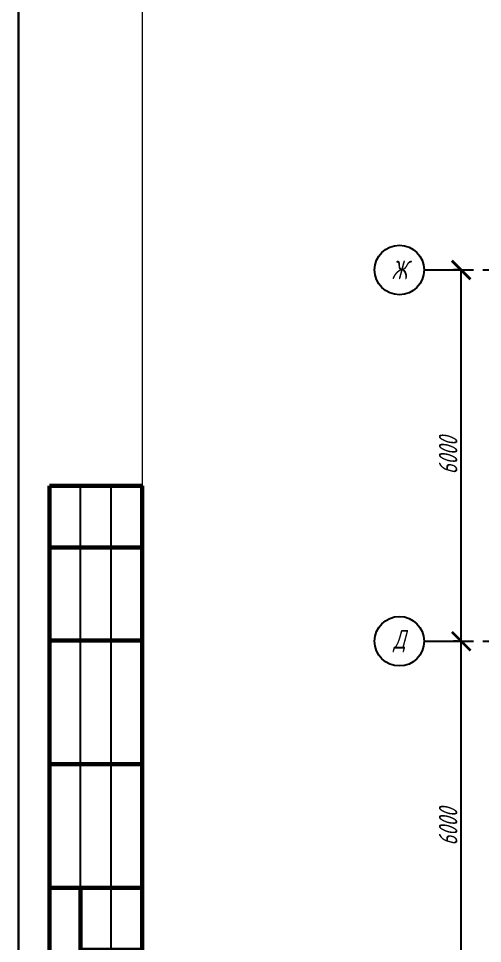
# Model space of a CAD drawing. Header units: millimetres. Extents: x -14296 to 10264, y -13087 to -5602.
# Drawn here: x -1881.7 to -1806.7, y -12940.7 to -12791.2 of the extents above; entities that cross this region are included whole.
import ezdxf

# ---------------------------------------------------------------- set-up
doc = ezdxf.new("R2010")
doc.units = ezdxf.units.MM
doc.linetypes.add('gost6', pattern=[12, 8, -1.5, 1, -1.5])
doc.layers.get('Defpoints').update_dxf_attribs({"color": 33})
for name, color, linetype, lineweight in [('Осевая', 4, 'gost6', 25), ('Размерная', 4, 'Continuous', 25), ('Рамка толстая', 7, 'Continuous', 15), ('Рамка тонкая', 5, 'Continuous', 25), ('Текст', 7, 'Continuous', 20), ('Штампы', 252, 'Continuous', 25)]:
    doc.layers.add(name, color=color, linetype=linetype, lineweight=lineweight)
doc.styles.add('gost shx', font='gost.shx', dxfattribs={"oblique": 15})
doc.styles.add('Simplex', font='simplex.shx', dxfattribs={"width": 0.7, "oblique": 15})
doc.dimstyles.new('ISO-25', dxfattribs={"dimtxt": 3, "dimasz": 2.5, "dimexe": 1.25, "dimexo": 0.625, "dimtad": 1, "dimtxsty": 'gost shx', "dimcen": 2.5, "dimclrt": 2, "dimadec": 0, "dimazin": 0, "dimtfac": 1, "dimtmove": 0, "dimatfit": 3, "dimfxl": 1, "dimarcsym": 0})

# ---------------------------------------------------------------- blocks, each defined once
blk = doc.blocks.new('_ArchTick')
at = {"color": 0, "const_width": 0.15}
blk.add_lwpolyline([(-0.5, -0.5), (0.5, 0.5)], dxfattribs=at)
blk = doc.blocks.new('*D920')
at = {"layer": 'Defpoints', "color": 0, "lineweight": 15, "transparency": 16777216}
for p in [(-1810.16, -12891.88), (-1810.16, -12891.88), (-1810.16, -12951.88)]:
    blk.add_point(p, dxfattribs=at)
at = {"layer": 'Размерная', "color": 0, "lineweight": -2, "transparency": 16777216}
for p, q in [((-1810.78, -12891.88), (-1811.41, -12891.88)), ((-1810.16, -12951.88), (-1810.16, -12891.88)), ((-1810.78, -12951.88), (-1811.41, -12951.88))]:
    blk.add_line(p, q, dxfattribs=at)
at = {"layer": 'Размерная', "color": 0, "lineweight": -2, "transparency": 16777216, "xscale": 3, "yscale": 3, "zscale": 3}
for p, rotation in [((-1810.16, -12891.88), 90), ((-1810.16, -12951.88), 270)]:
    blk.add_blockref('_ArchTick', p, dxfattribs=dict(at, rotation=rotation))
at = {"layer": 'Размерная', "color": 2, "transparency": 16777216, "insert": (-1812.28, -12921.88), "char_height": 3, "attachment_point": 5, "rotation": 90, "style": 'Simplex'}
blk.add_mtext('6000', dxfattribs=at)
blk = doc.blocks.new('*D921')
at = {"layer": 'Defpoints', "color": 0, "lineweight": 15, "transparency": 16777216}
for p in [(-1810.16, -12831.88), (-1810.16, -12831.88), (-1810.16, -12891.88)]:
    blk.add_point(p, dxfattribs=at)
at = {"layer": 'Размерная', "color": 0, "lineweight": -2, "transparency": 16777216}
for p, q in [((-1810.78, -12831.88), (-1811.41, -12831.88)), ((-1810.16, -12891.88), (-1810.16, -12831.88)), ((-1810.78, -12891.88), (-1811.41, -12891.88))]:
    blk.add_line(p, q, dxfattribs=at)
at = {"layer": 'Размерная', "color": 0, "lineweight": -2, "transparency": 16777216, "xscale": 3, "yscale": 3, "zscale": 3}
for p, rotation in [((-1810.16, -12831.88), 90), ((-1810.16, -12891.88), 270)]:
    blk.add_blockref('_ArchTick', p, dxfattribs=dict(at, rotation=rotation))
at = {"layer": 'Размерная', "color": 2, "transparency": 16777216, "insert": (-1812.28, -12861.88), "char_height": 3, "attachment_point": 5, "rotation": 90, "style": 'Simplex'}
blk.add_mtext('6000', dxfattribs=at)
blk = doc.blocks.new('A$C551E481E')
at = {"layer": 'Рамка толстая'}
blk.add_line((20, 589), (20, 5), dxfattribs=at)
at = {"layer": 'Рамка тонкая'}
for p, q in [((0, 594), (0, 0)), ((841, 0), (841, 594))]:
    blk.add_line(p, q, dxfattribs=at)
blk = doc.blocks.new('*T1024')
at = {"layer": 'Штампы', "color": 0, "linetype": 'ByBlock', "lineweight": 60, "transparency": 16777216}
for p, q in [((0, 0), (0, 130)), ((0, 130), (15, 130)), ((15, 0), (15, 130)), ((0, 120), (15, 120)), ((0, 105), (15, 105)), ((0, 85), (15, 85)), ((0, 65), (15, 65)), ((5, 0), (5, 65)), ((5, 55), (15, 55)), ((5, 40), (15, 40)), ((5, 20), (15, 20)), ((0, 0), (15, 0))]:
    blk.add_line(p, q, dxfattribs=at)
at = {"layer": 'Штампы', "color": 5, "linetype": 'ByBlock', "lineweight": 25, "transparency": 16777216}
for p, q in [((5, 65), (5, 130)), ((10, 0), (10, 130))]:
    blk.add_line(p, q, dxfattribs=at)
at = {"layer": 'Штампы', "color": 2, "transparency": 16777216, "insert": (2.5, 32.5), "char_height": 3, "width": 61, "attachment_point": 5, "rotation": 90, "style": 'Simplex'}
blk.add_mtext('Согласовано', dxfattribs=at)

msp = doc.modelspace()

# ---------------------------------------------------------------- linework, layer by layer
at = {"layer": 'Осевая'}
for p, q in [((-1816.15747, -12831.87681), (-1777.35747, -12831.87681)), ((-1816.15747, -12891.87681), (-1777.35747, -12891.87681))]:
    msp.add_line(p, q, dxfattribs=at)
at = {"layer": 'Рамка тонкая'}
for centre in [(-1820.15747, -12831.87681), (-1820.15747, -12891.87681)]:
    msp.add_circle(centre, 4, dxfattribs=at)

# ---------------------------------------------------------------- block references
for name, p in [('A$C551E481E', (-2722.71622, -13086.74065)), ('A$C551E481E', (-1881.71622, -13086.74065)), ('*T1024', (-1876.71622, -12996.74064))]:
    msp.add_blockref(name, p)

# ---------------------------------------------------------------- texts
at = {"layer": 'Текст', "char_height": 3, "width": 10, "attachment_point": 5, "style": 'Simplex'}
for s, insert in [('Ж', (-1820.15747, -12831.87681)), ('Д', (-1820.15747, -12891.87681))]:
    msp.add_mtext(s, dxfattribs=dict(at, insert=insert))

# ---------------------------------------------------------------- dimensions: what is measured, and where the dimension line sits
at = {"layer": 'Размерная'}
for base, p1, p2, picture, middle in [((-1810.15747, -12831.87681), (-1810.15747, -12891.87681), (-1810.15747, -12831.87681), '*D921', (-1812.28247, -12861.87681)), ((-1810.15747, -12891.87681), (-1810.15747, -12951.87681), (-1810.15747, -12891.87681), '*D920', (-1812.28247, -12921.87681))]:
    dim = msp.add_linear_dim(base=base, p1=p1, p2=p2, angle=90, dimstyle='ISO-25', override={"dimtxt": 3, "dimasz": 3, "dimlfac": 100, "dimrnd": 500, "dimtxsty": 'Simplex', "dimblk1": 'ArchTick', "dimblk2": 'ArchTick', "dimsah": 1}, dxfattribs=at)
    dim.commit()
    dim.dimension.update_dxf_attribs({"geometry": picture, "text_midpoint": middle})

doc.saveas('drawing.dxf')
